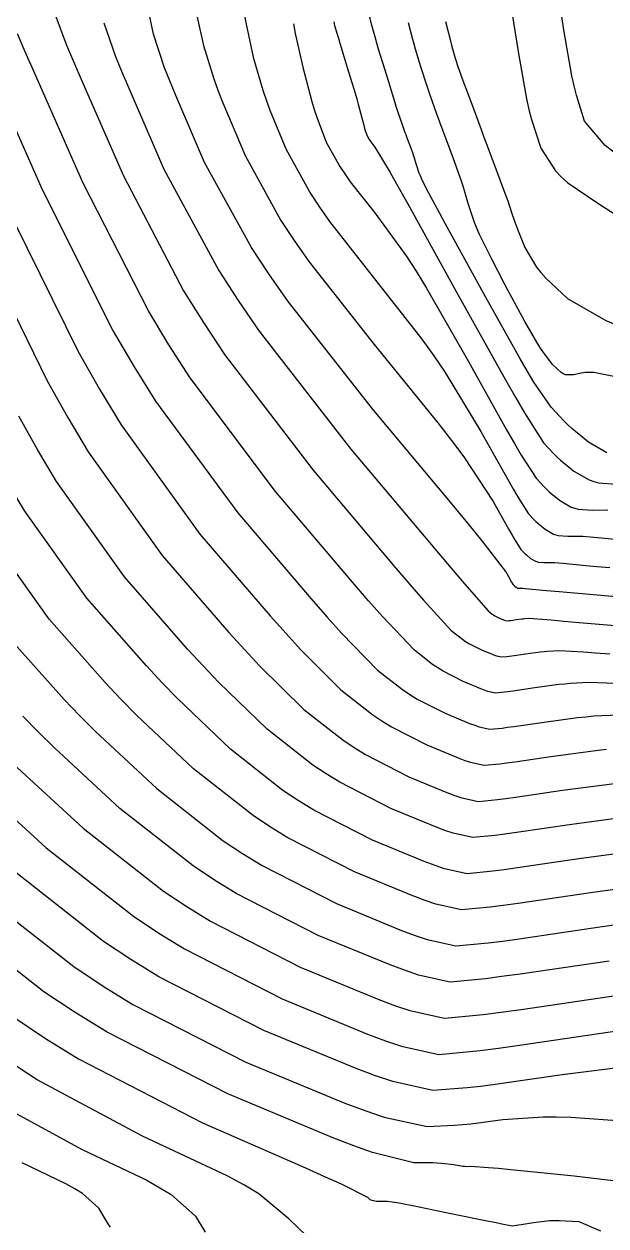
# Model space of a CAD drawing. Header units: metres. Extents: x 837117 to 838479, y 1189012 to 1191015.
# Drawn here: x 837924.45 to 837943.05, y 1189079.97 to 1189118.35 of the extents above; entities that cross this region are included whole.
import ezdxf

# ---------------------------------------------------------------- set-up
doc = ezdxf.new("R2010")
doc.units = ezdxf.units.M
doc.header["$LTSCALE"] = 0.3
doc.layers.add('COTAS 10', color=1, linetype='Continuous')
doc.layers.add('COTAS INT', color=252, linetype='Continuous')

msp = doc.modelspace()

# ---------------------------------------------------------------- linework, layer by layer
at = {"layer": 'COTAS 10'}
for points in [[(837931.487, 1189118.66), (837931.549, 1189118.347), (837931.778, 1189117.293), (837932.08, 1189116.239), (837932.187, 1189115.926), (837932.305, 1189115.604), (837932.816, 1189114.365), (837933.603, 1189112.94), (837933.894, 1189112.5), (837934.218, 1189112.04), (837937.171, 1189108.283), (837937.549, 1189107.754), (837937.909, 1189107.226), (837939.056, 1189105.343), (837939.913, 1189103.803), (837940.091, 1189103.492), (837940.242, 1189103.232), (837940.575, 1189102.711), (837940.755, 1189102.517), (837940.812, 1189102.464), (837940.87, 1189102.41), (837941.104, 1189102.217), (837941.369, 1189102.065), (837941.447, 1189102.037), (837941.528, 1189102.016), (837941.837, 1189101.994), (837942.196, 1189101.999), (837942.309, 1189101.995), (837942.426, 1189101.989), (837942.898, 1189101.948), (837943.666, 1189101.872)], [(837937.925, 1189118.431), (837938.079, 1189117.812), (837938.114, 1189117.677), (837938.145, 1189117.558), (837938.228, 1189117.259), (837938.341, 1189116.927), (837938.391, 1189116.787), (837938.449, 1189116.627), (837938.727, 1189115.873), (837939.058, 1189114.984), (837939.15, 1189114.738), (837939.242, 1189114.493), (837939.575, 1189113.609), (837939.854, 1189112.861), (837939.911, 1189112.703), (837939.96, 1189112.565), (837940.067, 1189112.24), (837940.159, 1189111.968), (837940.199, 1189111.863), (837940.245, 1189111.745), (837940.463, 1189111.213), (837940.829, 1189110.59), (837940.969, 1189110.414), (837941.125, 1189110.237), (837941.826, 1189109.585), (837943.051, 1189108.886), (837943.537, 1189108.678)], [(837943.37, 1189097.289), (837942.501, 1189097.324), (837941.921, 1189097.295), (837941.738, 1189097.278), (837941.546, 1189097.258), (837940.774, 1189097.155), (837940.076, 1189097.052), (837939.93, 1189097.032), (837939.805, 1189097.016), (837939.525, 1189096.989), (837939.278, 1189097.044), (837939.173, 1189097.079), (837939.053, 1189097.124), (837938.489, 1189097.356), (837937.844, 1189097.686), (837937.673, 1189097.791), (837937.506, 1189097.902), (837936.929, 1189098.354), (837935.91, 1189099.43), (837935.464, 1189099.934), (837934.946, 1189100.529), (837932.485, 1189103.421), (837929.761, 1189107.05), (837929.079, 1189108.108), (837928.427, 1189109.189), (837926.33, 1189113.287), (837924.792, 1189116.767), (837924.492, 1189117.459), (837924.246, 1189118.032)], [(837944.508, 1189092.005), (837942.258, 1189091.704), (837940.22, 1189091.404), (837939.795, 1189091.346), (837939.43, 1189091.299), (837938.615, 1189091.221), (837937.894, 1189091.381), (837937.589, 1189091.484), (837937.239, 1189091.613), (837935.594, 1189092.292), (837933.714, 1189093.252), (837933.216, 1189093.559), (837932.728, 1189093.883), (837931.046, 1189095.2), (837929.359, 1189096.811), (837928.867, 1189097.32), (837928.365, 1189097.857), (837926.462, 1189100.022), (837924.481, 1189102.793), (837923.929, 1189103.712)], [(837922.808, 1189094.192), (837925.163, 1189092.047), (837927.95, 1189089.864), (837928.759, 1189089.327), (837929.584, 1189088.819), (837932.698, 1189087.227), (837935.425, 1189086.103), (837936.006, 1189085.889), (837936.511, 1189085.718), (837937.704, 1189085.453), (837939.026, 1189085.578), (837939.611, 1189085.653), (837940.292, 1189085.745), (837943.544, 1189086.223)], [(837933.468, 1189079.672), (837932.914, 1189080.203), (837931.958, 1189081.001), (837931.494, 1189081.276), (837930.944, 1189081.574), (837928.237, 1189082.844), (837924.874, 1189084.638), (837923.91, 1189085.265)]]:
    msp.add_lwpolyline(points, dxfattribs=at)
at = {"layer": 'COTAS INT'}
for points in [[(837943.351, 1189114.221), (837943.03, 1189114.476), (837942.37, 1189115.246), (837942.107, 1189116.081), (837942.036, 1189116.376), (837941.965, 1189116.699), (837941.719, 1189118.099), (837941.514, 1189119.397)], [(837925.407, 1189118.757), (837925.813, 1189117.674), (837926.031, 1189117.152), (837926.295, 1189116.534), (837927.628, 1189113.503), (837929.55, 1189109.835), (837930.185, 1189108.817), (837930.864, 1189107.797), (837933.69, 1189104.101), (837936.263, 1189101.063), (837936.783, 1189100.457), (837937.22, 1189099.953), (837938.106, 1189098.985), (837938.461, 1189098.706), (837938.565, 1189098.637), (837938.67, 1189098.572), (837939.068, 1189098.369), (837939.416, 1189098.226), (837939.49, 1189098.198), (837939.554, 1189098.177), (837939.707, 1189098.143), (837939.879, 1189098.159), (837939.957, 1189098.169), (837940.047, 1189098.181), (837940.478, 1189098.245), (837940.954, 1189098.309), (837941.072, 1189098.321), (837941.185, 1189098.331), (837941.543, 1189098.349), (837942.333, 1189098.305), (837942.717, 1189098.276), (837943.174, 1189098.24)], [(837944.574, 1189099.955), (837942.041, 1189100.178), (837941.551, 1189100.221), (837941.152, 1189100.257), (837940.473, 1189100.318), (837940.396, 1189100.325), (837940.377, 1189100.326), (837940.358, 1189100.326), (837940.3, 1189100.325), (837940.249, 1189100.329), (837940.236, 1189100.332), (837940.223, 1189100.337), (837940.18, 1189100.362), (837940.142, 1189100.393), (837940.132, 1189100.402), (837940.123, 1189100.411), (837940.094, 1189100.442), (837940.04, 1189100.527), (837940.015, 1189100.57), (837939.986, 1189100.621), (837939.846, 1189100.872), (837939.098, 1189101.846), (837938.686, 1189102.352), (837938.184, 1189102.961), (837935.633, 1189106.015), (837932.897, 1189109.495), (837932.28, 1189110.372), (837931.724, 1189111.212), (837930.222, 1189113.934), (837929.3, 1189116.069), (837929.109, 1189116.539), (837928.946, 1189116.956), (837928.593, 1189118.025), (837928.426, 1189118.794)], [(837943.079, 1189104.656), (837942.49, 1189104.999), (837941.963, 1189105.435), (837941.83, 1189105.556), (837941.704, 1189105.677), (837941.296, 1189106.113), (837940.75, 1189106.919), (837940.535, 1189107.273), (837940.294, 1189107.683), (837939.196, 1189109.636), (837938.132, 1189111.576), (837937.912, 1189111.978), (837937.726, 1189112.321), (837937.322, 1189113.071), (837937.156, 1189113.415), (837937.118, 1189113.501), (837937.084, 1189113.584), (837936.993, 1189113.853), (837936.92, 1189114.1), (837936.898, 1189114.168), (837936.876, 1189114.237), (837936.786, 1189114.488), (837936.691, 1189114.741), (837936.664, 1189114.811), (837936.638, 1189114.881), (837936.543, 1189115.135), (837936.409, 1189115.53), (837936.358, 1189115.689), (837936.3, 1189115.87), (837936.042, 1189116.702), (837935.786, 1189117.546), (837935.731, 1189117.734), (837935.682, 1189117.902), (837935.562, 1189118.346), (837935.483, 1189118.669)], [(837940.045, 1189118.727), (837940.253, 1189117.413), (837940.513, 1189115.962), (837940.589, 1189115.62), (837940.667, 1189115.305), (837940.965, 1189114.383), (837941.433, 1189113.658), (837941.618, 1189113.466), (837941.828, 1189113.279), (837942.788, 1189112.634), (837943.734, 1189112.027)], [(837927, 1189118.391), (837927.38, 1189117.315), (837927.57, 1189116.846), (837927.797, 1189116.302), (837928.925, 1189113.718), (837930.673, 1189110.481), (837931.291, 1189109.525), (837931.967, 1189108.543), (837934.894, 1189104.781), (837937.579, 1189101.597), (837938.102, 1189100.98), (837938.531, 1189100.477), (837939.282, 1189099.615), (837939.417, 1189099.51), (837939.456, 1189099.484), (837939.496, 1189099.459), (837939.647, 1189099.382), (837939.779, 1189099.328), (837939.807, 1189099.317), (837939.831, 1189099.309), (837939.889, 1189099.296), (837939.954, 1189099.303), (837939.984, 1189099.306), (837940.018, 1189099.311), (837940.181, 1189099.335), (837940.361, 1189099.359), (837940.406, 1189099.364), (837940.449, 1189099.368), (837940.585, 1189099.375), (837941.295, 1189099.322), (837941.7, 1189099.288), (837942.195, 1189099.246), (837944.736, 1189099.025)], [(837929.987, 1189118.57), (837930.185, 1189117.659), (837930.513, 1189116.598), (837930.648, 1189116.233), (837930.802, 1189115.837), (837931.519, 1189114.15), (837932.663, 1189112.076), (837933.087, 1189111.436), (837933.557, 1189110.767), (837935.641, 1189108.116), (837937.678, 1189105.622), (837938.117, 1189105.053), (837938.504, 1189104.536), (837939.451, 1189103.107), (837939.949, 1189102.212), (837940.053, 1189102.031), (837940.141, 1189101.88), (837940.334, 1189101.577), (837940.439, 1189101.464), (837940.472, 1189101.433), (837940.506, 1189101.402), (837940.642, 1189101.289), (837940.796, 1189101.201), (837940.842, 1189101.185), (837940.889, 1189101.173), (837941.068, 1189101.16), (837941.277, 1189101.162), (837941.343, 1189101.16), (837941.411, 1189101.157), (837941.685, 1189101.133), (837942.409, 1189101.064), (837942.761, 1189101.032), (837943.178, 1189100.995)], [(837933.06, 1189118.36), (837933.122, 1189118.051), (837933.371, 1189116.926), (837933.646, 1189115.88), (837933.726, 1189115.62), (837933.807, 1189115.372), (837934.113, 1189114.581), (837934.543, 1189113.803), (837934.701, 1189113.563), (837934.878, 1189113.313), (837935.659, 1189112.319), (837936.664, 1189110.944), (837936.981, 1189110.454), (837937.315, 1189109.916), (837938.66, 1189107.578), (837939.876, 1189105.394), (837940.128, 1189104.953), (837940.344, 1189104.584), (837940.815, 1189103.845), (837941.072, 1189103.571), (837941.151, 1189103.495), (837941.234, 1189103.419), (837941.566, 1189103.144), (837941.942, 1189102.929), (837942.053, 1189102.89), (837942.167, 1189102.86), (837942.606, 1189102.828), (837943.115, 1189102.835)], [(837934.352, 1189118.418), (837934.38, 1189118.303), (837934.459, 1189118.029), (837934.498, 1189117.896), (837934.546, 1189117.738), (837934.784, 1189116.959), (837935.031, 1189116.14), (837935.084, 1189115.957), (837935.131, 1189115.792), (837935.248, 1189115.352), (837935.318, 1189115.074), (837935.336, 1189115.011), (837935.354, 1189114.954), (837935.411, 1189114.797), (837935.482, 1189114.667), (837935.509, 1189114.627), (837935.538, 1189114.585), (837935.668, 1189114.42), (837936.157, 1189113.606), (837936.413, 1189113.155), (837936.72, 1189112.607), (837938.265, 1189109.813), (837939.84, 1189106.985), (837940.166, 1189106.415), (837940.445, 1189105.937), (837941.056, 1189104.979), (837941.388, 1189104.624), (837941.491, 1189104.525), (837941.598, 1189104.427), (837942.028, 1189104.071), (837942.515, 1189103.793), (837942.659, 1189103.742), (837942.807, 1189103.704), (837943.374, 1189103.663)], [(837943.352, 1189107.084), (837942.664, 1189107.229), (837942.399, 1189107.222), (837942.328, 1189107.214), (837942.258, 1189107.204), (837942.01, 1189107.146), (837941.76, 1189107.153), (837941.688, 1189107.183), (837941.615, 1189107.226), (837941.34, 1189107.481), (837941.032, 1189107.895), (837940.938, 1189108.038), (837940.841, 1189108.194), (837940.457, 1189108.857), (837940.045, 1189109.616), (837939.929, 1189109.832), (837939.813, 1189110.05), (837939.388, 1189110.861), (837939.013, 1189111.633), (837938.928, 1189111.828), (837938.852, 1189112.015), (837938.647, 1189112.62), (837938.484, 1189113.174), (837938.434, 1189113.329), (837938.382, 1189113.484), (837938.18, 1189114.048), (837937.966, 1189114.617), (837937.848, 1189114.933), (837937.635, 1189115.504), (837937.429, 1189116.078), (837937.374, 1189116.238), (837937.321, 1189116.398), (837937.135, 1189116.98), (837936.966, 1189117.552), (837936.922, 1189117.705), (837936.881, 1189117.857), (837936.743, 1189118.388)], [(837923.289, 1189116.999), (837925.033, 1189113.071), (837927.304, 1189108.543), (837927.973, 1189107.4), (837928.659, 1189106.304), (837931.28, 1189102.742), (837933.63, 1189099.994), (837934.144, 1189099.411), (837934.6, 1189098.906), (837935.753, 1189097.723), (837936.55, 1189097.098), (837936.782, 1189096.944), (837937.018, 1189096.799), (837937.91, 1189096.343), (837938.69, 1189096.022), (837938.857, 1189095.96), (837939.001, 1189095.911), (837939.343, 1189095.836), (837939.73, 1189095.873), (837939.903, 1189095.895), (837940.104, 1189095.922), (837941.071, 1189096.064), (837942.139, 1189096.207), (837942.404, 1189096.235), (837942.657, 1189096.258), (837943.46, 1189096.299)], [(837923.736, 1189112.856), (837926.181, 1189107.898), (837926.866, 1189106.691), (837927.556, 1189105.557), (837930.076, 1189102.062), (837932.314, 1189099.46), (837932.825, 1189098.889), (837933.29, 1189098.382), (837934.576, 1189097.092), (837935.595, 1189096.294), (837935.89, 1189096.098), (837936.192, 1189095.912), (837937.331, 1189095.331), (837938.328, 1189094.919), (837938.54, 1189094.841), (837938.724, 1189094.779), (837939.161, 1189094.682), (837939.655, 1189094.729), (837939.876, 1189094.758), (837940.133, 1189094.793), (837941.368, 1189094.974), (837942.731, 1189095.157), (837943.07, 1189095.193)], [(837922.793, 1189111.846), (837925.189, 1189106.958), (837925.849, 1189105.784), (837926.507, 1189104.689), (837928.871, 1189101.382), (837930.997, 1189098.925), (837931.506, 1189098.366), (837931.979, 1189097.858), (837933.399, 1189096.462), (837934.639, 1189095.491), (837934.999, 1189095.252), (837935.366, 1189095.026), (837936.752, 1189094.318), (837937.965, 1189093.817), (837938.223, 1189093.722), (837938.448, 1189093.646), (837938.979, 1189093.528), (837939.58, 1189093.586), (837939.849, 1189093.621), (837940.162, 1189093.663), (837941.664, 1189093.884), (837943.324, 1189094.106)], [(837943.916, 1189093.056), (837941.961, 1189092.794), (837940.191, 1189092.534), (837939.822, 1189092.483), (837939.505, 1189092.443), (837938.797, 1189092.375), (837938.171, 1189092.514), (837937.906, 1189092.603), (837937.602, 1189092.715), (837936.173, 1189093.305), (837934.54, 1189094.139), (837934.107, 1189094.405), (837933.683, 1189094.687), (837932.223, 1189095.831), (837930.669, 1189097.335), (837930.186, 1189097.843), (837929.681, 1189098.391), (837927.666, 1189100.702), (837925.494, 1189103.741), (837924.889, 1189104.748), (837924.283, 1189105.826)], [(837945.057, 1189090.954), (837942.554, 1189090.613), (837940.249, 1189090.274), (837939.768, 1189090.209), (837939.355, 1189090.156), (837938.432, 1189090.068), (837937.617, 1189090.249), (837937.273, 1189090.365), (837936.876, 1189090.511), (837935.014, 1189091.279), (837932.888, 1189092.366), (837932.325, 1189092.712), (837931.772, 1189093.079), (837929.87, 1189094.569), (837928.049, 1189096.287), (837927.548, 1189096.797), (837927.048, 1189097.322), (837925.257, 1189099.343), (837923.468, 1189101.846)], [(837924.053, 1189098.663), (837925.732, 1189096.788), (837926.228, 1189096.274), (837926.738, 1189095.763), (837928.693, 1189093.939), (837930.817, 1189092.275), (837931.433, 1189091.866), (837932.062, 1189091.479), (837934.435, 1189090.266), (837936.514, 1189089.409), (837936.956, 1189089.246), (837937.341, 1189089.116), (837938.25, 1189088.914), (837939.281, 1189089.013), (837939.741, 1189089.072), (837940.278, 1189089.145), (837942.851, 1189089.523), (837945.536, 1189089.902)], [(837943.148, 1189088.433), (837940.307, 1189088.015), (837939.714, 1189087.935), (837939.206, 1189087.869), (837938.068, 1189087.76), (837937.064, 1189087.983), (837936.639, 1189088.127), (837936.151, 1189088.307), (837933.856, 1189089.253), (837931.236, 1189090.592), (837930.542, 1189091.02), (837929.861, 1189091.471), (837927.516, 1189093.308), (837925.428, 1189095.24), (837924.909, 1189095.752), (837924.416, 1189096.254)], [(837924.118, 1189094.716), (837926.34, 1189092.677), (837928.905, 1189090.668), (837929.65, 1189090.173), (837930.41, 1189089.705), (837933.277, 1189088.24), (837935.788, 1189087.205), (837936.322, 1189087.008), (837936.787, 1189086.851), (837937.886, 1189086.607), (837939.131, 1189086.726), (837939.687, 1189086.798), (837940.336, 1189086.886), (837943.444, 1189087.343)], [(837943.86, 1189085.08), (837941.651, 1189084.798), (837939.51, 1189084.492), (837939.037, 1189084.432), (837938.615, 1189084.384), (837937.522, 1189084.3), (837936.234, 1189084.586), (837935.689, 1189084.77), (837935.062, 1189085.001), (837932.119, 1189086.215), (837928.758, 1189087.932), (837927.867, 1189088.48), (837926.994, 1189089.06), (837923.987, 1189091.416)], [(837922.81, 1189090.785), (837926.039, 1189088.256), (837926.976, 1189087.634), (837927.932, 1189087.045), (837931.54, 1189085.202), (837934.7, 1189083.899), (837935.372, 1189083.651), (837935.957, 1189083.453), (837937.34, 1189083.146), (837938.204, 1189083.189), (837938.462, 1189083.212), (837938.729, 1189083.239), (837939.757, 1189083.374), (837941.043, 1189083.464), (837941.472, 1189083.463), (837941.931, 1189083.45), (837943.852, 1189083.308)], [(837944.076, 1189081.317), (837942.036, 1189081.567), (837940.012, 1189081.767), (837939.617, 1189081.804), (837939.295, 1189081.832), (837938.73, 1189081.868), (837938.59, 1189081.866), (837938.535, 1189081.871), (837938.472, 1189081.878), (837938.19, 1189081.924), (837937.794, 1189081.971), (837937.66, 1189081.979), (837937.516, 1189081.985), (837936.911, 1189081.988), (837935.589, 1189082.319), (837934.994, 1189082.531), (837934.299, 1189082.796), (837930.961, 1189084.189), (837927.106, 1189086.159), (837926.084, 1189086.787), (837925.083, 1189087.452), (837921.633, 1189090.154)], [(837924.093, 1189086.663), (837925.137, 1189085.965), (837926.197, 1189085.308), (837930.16, 1189083.272), (837933.443, 1189081.831), (837934.074, 1189081.548), (837934.584, 1189081.316), (837935.426, 1189080.896), (837935.504, 1189080.82), (837935.534, 1189080.805), (837935.567, 1189080.793), (837935.717, 1189080.768), (837935.876, 1189080.762), (837935.915, 1189080.761), (837935.952, 1189080.761), (837936.068, 1189080.765), (837936.441, 1189080.709), (837936.64, 1189080.672), (837936.881, 1189080.625), (837938.097, 1189080.377), (837939.303, 1189080.128), (837939.537, 1189080.08), (837939.728, 1189080.041), (837940.058, 1189079.98), (837940.19, 1189079.996), (837940.257, 1189080.007), (837940.336, 1189080.02), (837940.732, 1189080.089), (837941.246, 1189080.146), (837941.4, 1189080.151), (837941.56, 1189080.152), (837942.179, 1189080.115), (837942.881, 1189079.815)], [(837923.708, 1189083.828), (837926.313, 1189082.417), (837928.372, 1189081.435), (837928.796, 1189081.197), (837929.157, 1189080.974), (837929.93, 1189080.286), (837930.24, 1189079.777)], [(837927.212, 1189079.935), (837927.146, 1189080.042), (837927.081, 1189080.15), (837926.84, 1189080.546), (837926.316, 1189081.011), (837926.072, 1189081.163), (837925.784, 1189081.324), (837924.39, 1189081.989)]]:
    msp.add_lwpolyline(points, dxfattribs=at)

doc.saveas('drawing.dxf')
